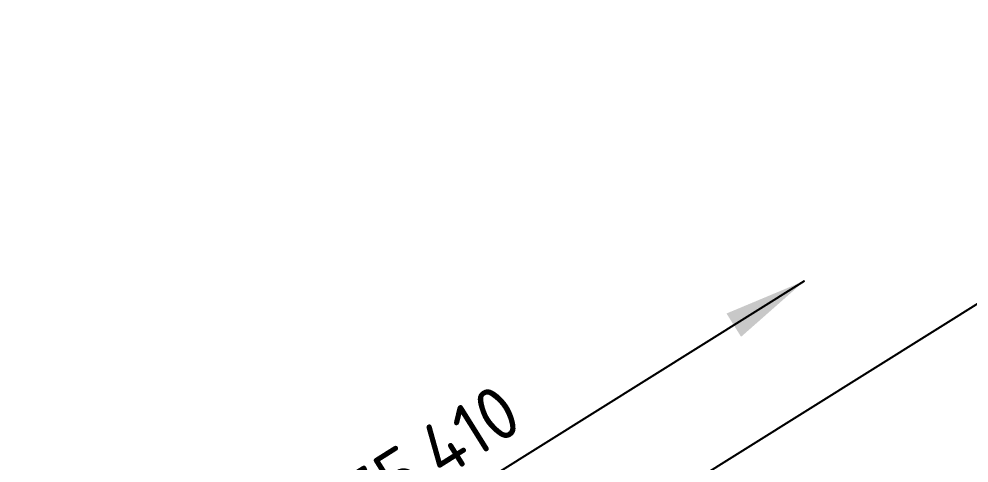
# Model space of a CAD drawing. Header units: metres. Extents: x 134219 to 139178, y 438661 to 444352.
# Drawn here: x 135838 to 135877.77, y 442348.48 to 442367.06 of the extents above; entities that cross this region are included whole.
import ezdxf

# ---------------------------------------------------------------- set-up
doc = ezdxf.new("R2010")
doc.units = ezdxf.units.M
for name, color, linetype, lineweight in [('N-WE-AM-KILOMETRERING-S', 7, 'Continuous', 25), ('X-XX-AL-AANPIJLING-G', 7, 'Continuous', 18), ('X-XX-AL-AANPIJLING-S', 7, 'Continuous', 25)]:
    doc.layers.add(name, color=color, linetype=linetype, lineweight=lineweight)
doc.layers.add('N-WE-KL-MONITORING-T25', color=2, linetype='Continuous')
doc.styles.add('ISO18', font='NLCS-ISO.ttf')
doc.styles.add('ISO25', font='NLCS-ISO.ttf')
doc.dimstyles.new('UTD', dxfattribs={"dimtxt": 1.8, "dimasz": 1.8, "dimexe": 0, "dimexo": 0, "dimgap": 0.5, "dimtad": 1, "dimdec": 1, "dimzin": 1, "dimdsep": 46, "dimtxsty": 'ISO18', "dimcen": 2.5, "dimclrd": 256, "dimclre": 256, "dimclrt": 1, "dimadec": 0, "dimazin": 0, "dimtfac": 1, "dimtdec": 1, "dimtmove": 0, "dimatfit": 3, "dimfxl": 0, "dimlwd": -1, "dimlwe": -1, "dimarcsym": 0})

# ---------------------------------------------------------------- blocks, each defined once
blk = doc.blocks.new('SAL-AM_KILOMETRERING-SO')
blk.add_lwpolyline([(-37, 0), (-28, 0), (-10, 0)])
at = {"style": 'ISO25'}
blk.add_text('KM', height=2.25, dxfattribs=at).set_placement((-36, 1))
blk.add_attdef('KM', (-31, 1), '', height=2.25, dxfattribs=at)

msp = doc.modelspace()

# ---------------------------------------------------------------- linework, layer by layer
at = {"layer": 'X-XX-AL-AANPIJLING-S'}
msp.add_line((135813.337, 442314.611), (135897.147, 442367.058), dxfattribs=at)

# ---------------------------------------------------------------- block references
at = {"layer": 'N-WE-AM-KILOMETRERING-S'}
ref = msp.add_blockref('SAL-AM_KILOMETRERING-SO', (135879.368, 442361.408), dxfattribs=dict(at, rotation=32.03792881487736))
ref.add_attrib('KM', '75.410', (135852.559, 442345.811), dxfattribs={"layer": 'N-WE-KL-MONITORING-T25', "height": 2.25, "rotation": 32.0379, "style": 'ISO25'})

# ---------------------------------------------------------------- leaders
at = {"layer": 'X-XX-AL-AANPIJLING-G'}
msp.add_leader([(135870.891, 442356.103), (135796.236, 442309.384)], dimstyle='UTD', override={"dimasz": 3.5, "dimfxl": 0}, dxfattribs=at)

doc.saveas('drawing.dxf')
